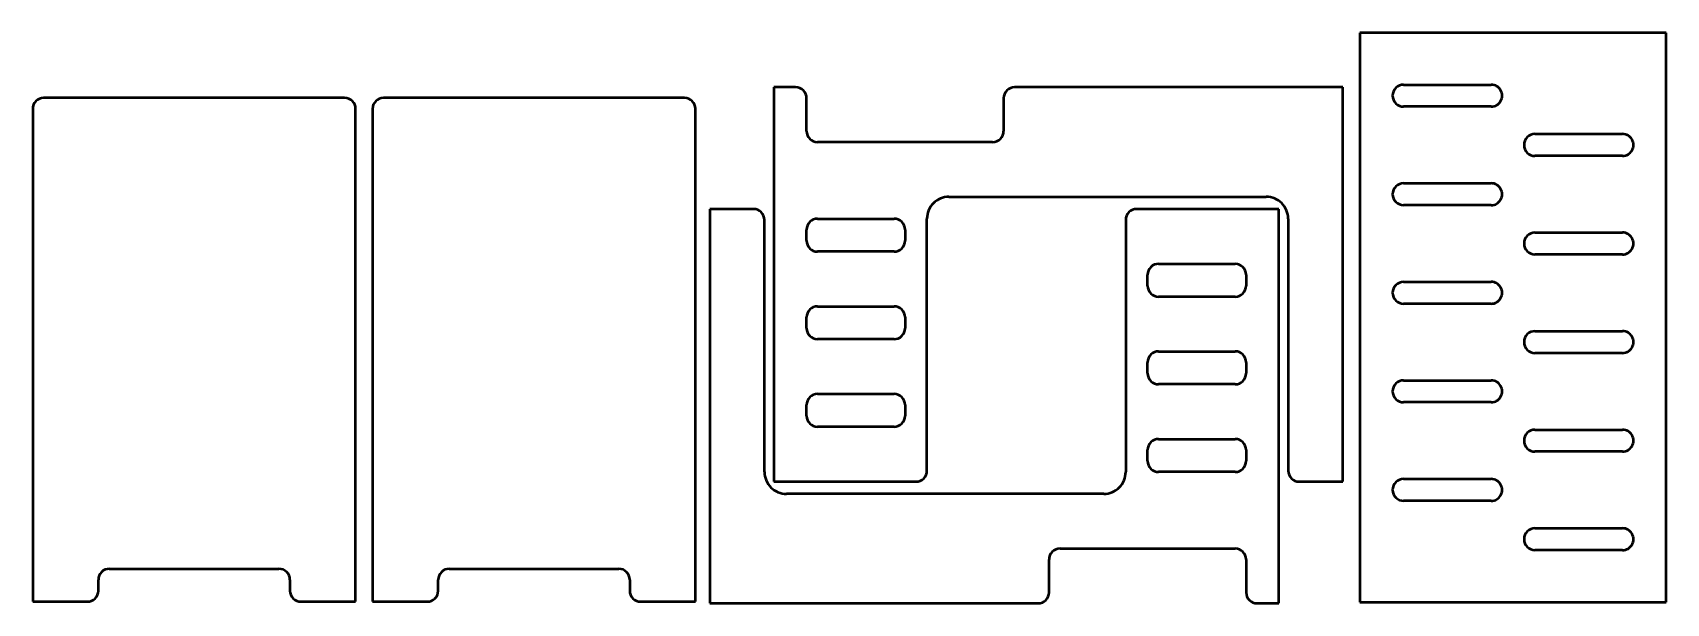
# Model space of a CAD drawing. Header units: centimetres. Extents: x -480 to -101, y 79 to 211.
import ezdxf

# ---------------------------------------------------------------- set-up
doc = ezdxf.new("R2010")
doc.units = ezdxf.units.CM
doc.header["$MEASUREMENT"] = 0
doc.layers.add('layer 1', color=7, linetype='Continuous')

msp = doc.modelspace()

# ---------------------------------------------------------------- linework, layer by layer
at = {"layer": 'layer 1', "lineweight": 50}
for points in [[(-100.728, 211.07348), (-100.728, 211.07348), (-171.848, 211.07348), (-171.848, 211.07348)], [(-171.848, 211.07348), (-171.848, 211.07348), (-171.848, 78.99348), (-171.848, 78.99348)], [(-100.728, 78.99348), (-100.728, 78.99348), (-100.728, 211.07348), (-100.728, 211.07348)], [(-307.84074, 198.40565), (-307.84074, 198.40565), (-307.84074, 106.96566), (-307.84074, 106.96566)], [(-302.76074, 198.40565), (-302.76074, 198.40565), (-307.84074, 198.40565), (-307.84074, 198.40565)], [(-175.76074, 198.40565), (-175.76074, 198.40565), (-251.96074, 198.40565), (-251.96074, 198.40565)], [(-175.76074, 106.96566), (-175.76074, 106.96566), (-175.76074, 198.40565), (-175.76074, 198.40565)], [(-161.688, 199.00848), (-161.688, 199.00848), (-141.368, 199.00848), (-141.368, 199.00848)], [(-479.78465, 193.41313), (-479.78465, 193.41313), (-479.78465, 79.11314), (-479.78465, 79.11314)], [(-407.39465, 195.95313), (-407.39465, 195.95313), (-477.24465, 195.95313), (-477.24465, 195.95313)], [(-404.85465, 193.41313), (-404.85465, 194.81593), (-405.99183, 195.95312), (-407.39463, 195.95313)], [(-404.85465, 79.11314), (-404.85465, 79.11314), (-404.85465, 193.41313), (-404.85465, 193.41313)], [(-400.93577, 193.41313), (-400.93577, 193.41313), (-400.93577, 79.11314), (-400.93577, 79.11314)], [(-328.54577, 195.95313), (-328.54577, 195.95313), (-398.39577, 195.95313), (-398.39577, 195.95313)], [(-326.00577, 193.41313), (-326.00577, 194.81593), (-327.14295, 195.95312), (-328.54575, 195.95313)], [(-326.00577, 79.11314), (-326.00577, 79.11314), (-326.00577, 193.41313), (-326.00577, 193.41313)], [(-300.22074, 188.24565), (-300.22074, 188.24565), (-300.22074, 195.86565), (-300.22074, 195.86565)], [(-254.50074, 195.86565), (-254.50074, 195.86565), (-254.50074, 188.24565), (-254.50074, 188.24565)], [(-141.368, 193.92848), (-141.368, 193.92848), (-161.688, 193.92848), (-161.688, 193.92848)], [(-300.22074, 188.24565), (-300.22074, 186.84285), (-299.08355, 185.70566), (-297.68075, 185.70565)], [(-131.208, 187.57848), (-131.208, 187.57848), (-110.888, 187.57848), (-110.888, 187.57848)], [(-257.04074, 185.70565), (-257.04074, 185.70565), (-297.68074, 185.70565), (-297.68074, 185.70565)], [(-110.888, 182.49848), (-110.888, 182.49848), (-131.208, 182.49848), (-131.208, 182.49848)], [(-161.688, 176.14848), (-161.688, 176.14848), (-141.368, 176.14848), (-141.368, 176.14848)], [(-267.20074, 173.00565), (-267.20074, 173.00565), (-193.54074, 173.00565), (-193.54074, 173.00565)], [(-141.368, 171.06848), (-141.368, 171.06848), (-161.688, 171.06848), (-161.688, 171.06848)], [(-322.6827, 170.1682), (-322.6827, 170.1682), (-322.6827, 78.72821), (-322.6827, 78.72821)], [(-312.52271, 170.1682), (-312.52271, 170.1682), (-322.6827, 170.1682), (-322.6827, 170.1682)], [(-309.98271, 167.6282), (-309.98271, 169.031), (-311.1199, 170.16819), (-312.5227, 170.1682)], [(-309.98271, 109.20821), (-309.98271, 109.20821), (-309.98271, 167.6282), (-309.98271, 167.6282)], [(-297.68074, 167.92565), (-297.68074, 167.92565), (-279.90074, 167.92565), (-279.90074, 167.92565)], [(-272.28074, 109.50566), (-272.28074, 109.50566), (-272.28074, 167.92565), (-272.28074, 167.92565)], [(-226.16271, 167.6282), (-226.16271, 167.6282), (-226.16271, 109.20821), (-226.16271, 109.20821)], [(-190.60271, 170.1682), (-190.60271, 170.1682), (-223.62271, 170.1682), (-223.62271, 170.1682)], [(-190.60271, 78.72821), (-190.60271, 78.72821), (-190.60271, 170.1682), (-190.60271, 170.1682)], [(-188.46074, 167.92565), (-188.46074, 167.92565), (-188.46074, 109.50566), (-188.46074, 109.50566)], [(-300.22074, 162.84565), (-300.22074, 162.84565), (-300.22074, 165.38565), (-300.22074, 165.38565)], [(-277.36074, 165.38565), (-277.36074, 165.38565), (-277.36074, 162.84565), (-277.36074, 162.84565)], [(-131.208, 164.71848), (-131.208, 164.71848), (-110.888, 164.71848), (-110.888, 164.71848)], [(-300.22074, 162.84565), (-300.22074, 161.44285), (-299.08355, 160.30566), (-297.68075, 160.30565)], [(-279.90074, 160.30565), (-279.90074, 160.30565), (-297.68074, 160.30565), (-297.68074, 160.30565)], [(-110.888, 159.63848), (-110.888, 159.63848), (-131.208, 159.63848), (-131.208, 159.63848)], [(-218.54271, 157.4682), (-218.54271, 157.4682), (-200.76271, 157.4682), (-200.76271, 157.4682)], [(-198.22271, 154.9282), (-198.22271, 156.331), (-199.3599, 157.46819), (-200.7627, 157.4682)], [(-221.08271, 152.3882), (-221.08271, 152.3882), (-221.08271, 154.9282), (-221.08271, 154.9282)], [(-198.22271, 154.9282), (-198.22271, 154.9282), (-198.22271, 152.3882), (-198.22271, 152.3882)], [(-161.688, 153.28848), (-161.688, 153.28848), (-141.368, 153.28848), (-141.368, 153.28848)], [(-200.76271, 149.8482), (-200.76271, 149.8482), (-218.54271, 149.8482), (-218.54271, 149.8482)], [(-141.368, 148.20848), (-141.368, 148.20848), (-161.688, 148.20848), (-161.688, 148.20848)], [(-300.22074, 142.52565), (-300.22074, 142.52565), (-300.22074, 145.06565), (-300.22074, 145.06565)], [(-297.68074, 147.60565), (-297.68074, 147.60565), (-279.90074, 147.60565), (-279.90074, 147.60565)], [(-277.36074, 145.06565), (-277.36074, 145.06565), (-277.36074, 142.52565), (-277.36074, 142.52565)], [(-300.22074, 142.52565), (-300.22074, 141.12285), (-299.08355, 139.98566), (-297.68075, 139.98565)], [(-131.208, 141.85848), (-131.208, 141.85848), (-110.888, 141.85848), (-110.888, 141.85848)], [(-279.90074, 139.98565), (-279.90074, 139.98565), (-297.68074, 139.98565), (-297.68074, 139.98565)], [(-218.54271, 137.1482), (-218.54271, 137.1482), (-200.76271, 137.1482), (-200.76271, 137.1482)], [(-198.22271, 134.6082), (-198.22271, 136.011), (-199.3599, 137.14819), (-200.7627, 137.1482)], [(-110.888, 136.77848), (-110.888, 136.77848), (-131.208, 136.77848), (-131.208, 136.77848)], [(-221.08271, 132.0682), (-221.08271, 132.0682), (-221.08271, 134.6082), (-221.08271, 134.6082)], [(-198.22271, 134.6082), (-198.22271, 134.6082), (-198.22271, 132.0682), (-198.22271, 132.0682)], [(-200.76271, 129.5282), (-200.76271, 129.5282), (-218.54271, 129.5282), (-218.54271, 129.5282)], [(-161.688, 130.42848), (-161.688, 130.42848), (-141.368, 130.42848), (-141.368, 130.42848)], [(-297.68074, 127.28565), (-297.68074, 127.28565), (-279.90074, 127.28565), (-279.90074, 127.28565)], [(-141.368, 125.34848), (-141.368, 125.34848), (-161.688, 125.34848), (-161.688, 125.34848)], [(-300.22074, 122.20565), (-300.22074, 122.20565), (-300.22074, 124.74565), (-300.22074, 124.74565)], [(-300.22074, 122.20565), (-300.22074, 120.80285), (-299.08355, 119.66566), (-297.68075, 119.66565)], [(-277.36074, 124.74565), (-277.36074, 124.74565), (-277.36074, 122.20565), (-277.36074, 122.20565)], [(-279.90074, 119.66565), (-279.90074, 119.66565), (-297.68074, 119.66565), (-297.68074, 119.66565)], [(-131.208, 118.99848), (-131.208, 118.99848), (-110.888, 118.99848), (-110.888, 118.99848)], [(-221.08271, 111.74821), (-221.08271, 111.74821), (-221.08271, 114.28821), (-221.08271, 114.28821)], [(-218.54271, 116.8282), (-218.54271, 116.8282), (-200.76271, 116.8282), (-200.76271, 116.8282)], [(-198.22271, 114.28821), (-198.22271, 115.691), (-199.3599, 116.82819), (-200.7627, 116.8282)], [(-198.22271, 114.28821), (-198.22271, 114.28821), (-198.22271, 111.74821), (-198.22271, 111.74821)], [(-110.888, 113.91848), (-110.888, 113.91848), (-131.208, 113.91848), (-131.208, 113.91848)], [(-307.84074, 106.96566), (-307.84074, 106.96566), (-274.82074, 106.96566), (-274.82074, 106.96566)], [(-200.76271, 109.20821), (-200.76271, 109.20821), (-218.54271, 109.20821), (-218.54271, 109.20821)], [(-188.46074, 109.50566), (-188.46074, 108.10286), (-187.32355, 106.96567), (-185.92075, 106.96566)], [(-185.92074, 106.96566), (-185.92074, 106.96566), (-175.76074, 106.96566), (-175.76074, 106.96566)], [(-161.688, 107.56848), (-161.688, 107.56848), (-141.368, 107.56848), (-141.368, 107.56848)], [(-231.24271, 104.12821), (-231.24271, 104.12821), (-304.90271, 104.12821), (-304.90271, 104.12821)], [(-141.368, 102.48848), (-141.368, 102.48848), (-161.688, 102.48848), (-161.688, 102.48848)], [(-131.208, 96.13848), (-131.208, 96.13848), (-110.888, 96.13848), (-110.888, 96.13848)], [(-241.40271, 91.42821), (-241.40271, 91.42821), (-200.76271, 91.42821), (-200.76271, 91.42821)], [(-198.22271, 88.88821), (-198.22271, 90.29101), (-199.3599, 91.4282), (-200.7627, 91.42821)], [(-110.888, 91.05848), (-110.888, 91.05848), (-131.208, 91.05848), (-131.208, 91.05848)], [(-243.94271, 81.26821), (-243.94271, 81.26821), (-243.94271, 88.88821), (-243.94271, 88.88821)], [(-198.22271, 88.88821), (-198.22271, 88.88821), (-198.22271, 81.26821), (-198.22271, 81.26821)], [(-464.54465, 81.65314), (-464.54465, 81.65314), (-464.54465, 84.19314), (-464.54465, 84.19314)], [(-462.00465, 86.73314), (-462.00465, 86.73314), (-422.63465, 86.73314), (-422.63465, 86.73314)], [(-420.09465, 84.19314), (-420.09465, 85.59594), (-421.23183, 86.73313), (-422.63463, 86.73314)], [(-420.09465, 84.19314), (-420.09465, 84.19314), (-420.09465, 81.65314), (-420.09465, 81.65314)], [(-385.69577, 81.65314), (-385.69577, 81.65314), (-385.69577, 84.19314), (-385.69577, 84.19314)], [(-383.15577, 86.73314), (-383.15577, 86.73314), (-343.78577, 86.73314), (-343.78577, 86.73314)], [(-341.24577, 84.19314), (-341.24577, 85.59594), (-342.38295, 86.73313), (-343.78575, 86.73314)], [(-341.24577, 84.19314), (-341.24577, 84.19314), (-341.24577, 81.65314), (-341.24577, 81.65314)], [(-479.78465, 79.11314), (-479.78465, 79.11314), (-467.08465, 79.11314), (-467.08465, 79.11314)], [(-417.55465, 79.11314), (-417.55465, 79.11314), (-404.85465, 79.11314), (-404.85465, 79.11314)], [(-400.93577, 79.11314), (-400.93577, 79.11314), (-388.23577, 79.11314), (-388.23577, 79.11314)], [(-338.70577, 79.11314), (-338.70577, 79.11314), (-326.00577, 79.11314), (-326.00577, 79.11314)], [(-322.6827, 78.72821), (-322.6827, 78.72821), (-246.48271, 78.72821), (-246.48271, 78.72821)], [(-195.68271, 78.72821), (-195.68271, 78.72821), (-190.60271, 78.72821), (-190.60271, 78.72821)], [(-171.848, 78.99348), (-171.848, 78.99348), (-100.728, 78.99348), (-100.728, 78.99348)]]:
    msp.add_open_spline(points, degree=3, dxfattribs=at)
for points, knots in [([(-300.22074, 195.86565), (-300.22074, 196.5393), (-300.48835, 197.18536), (-300.96469, 197.6617), (-300.96469, 197.6617), (-301.44103, 198.13804), (-302.08709, 198.40565), (-302.76074, 198.40565)], [0, 0, 0, 0, 0.333333333, 0.333333333, 0.333333333, 0.333333333, 1, 1, 1, 1]), ([(-251.96074, 198.40565), (-252.63439, 198.40565), (-253.28045, 198.13804), (-253.75679, 197.6617), (-253.75679, 197.6617), (-254.23313, 197.18536), (-254.50074, 196.5393), (-254.50074, 195.86565)], [0, 0, 0, 0, 0.333333333, 0.333333333, 0.333333333, 0.333333333, 1, 1, 1, 1]), ([(-161.688, 199.00848), (-163.0908, 199.00848), (-164.22799, 197.87129), (-164.228, 196.46849), (-164.228, 196.46849), (-164.228, 195.06569), (-163.09081, 193.92849), (-161.68801, 193.92848)], [0, 0, 0, 0, 0.333333333, 0.333333333, 0.333333333, 0.333333333, 1, 1, 1, 1]), ([(-141.368, 193.92848), (-140.46054, 193.92848), (-139.62202, 194.4126), (-139.16829, 195.19848), (-139.16829, 195.19848), (-138.71456, 195.98436), (-138.71456, 196.9526), (-139.16829, 197.73848), (-139.16829, 197.73848), (-139.62202, 198.52436), (-140.46054, 199.00848), (-141.368, 199.00848)], [0, 0, 0, 0, 0.25, 0.25, 0.25, 0.25, 0.5, 0.5, 0.5, 0.5, 1, 1, 1, 1]), ([(-477.24465, 195.95313), (-477.9183, 195.95313), (-478.56435, 195.68552), (-479.0407, 195.20918), (-479.0407, 195.20918), (-479.51704, 194.73284), (-479.78465, 194.08678), (-479.78465, 193.41313)], [0, 0, 0, 0, 0.333333333, 0.333333333, 0.333333333, 0.333333333, 1, 1, 1, 1]), ([(-398.39577, 195.95313), (-399.06942, 195.95313), (-399.71547, 195.68552), (-400.19182, 195.20918), (-400.19182, 195.20918), (-400.66816, 194.73284), (-400.93577, 194.08678), (-400.93577, 193.41313)], [0, 0, 0, 0, 0.333333333, 0.333333333, 0.333333333, 0.333333333, 1, 1, 1, 1]), ([(-257.04074, 185.70565), (-256.36709, 185.70565), (-255.72103, 185.97326), (-255.24469, 186.4496), (-255.24469, 186.4496), (-254.76835, 186.92594), (-254.50074, 187.572), (-254.50074, 188.24565)], [0, 0, 0, 0, 0.333333333, 0.333333333, 0.333333333, 0.333333333, 1, 1, 1, 1]), ([(-131.208, 187.57848), (-132.6108, 187.57848), (-133.74799, 186.44129), (-133.748, 185.03849), (-133.748, 185.03849), (-133.748, 183.63569), (-132.61081, 182.49849), (-131.20801, 182.49848)], [0, 0, 0, 0, 0.333333333, 0.333333333, 0.333333333, 0.333333333, 1, 1, 1, 1]), ([(-110.888, 182.49848), (-109.98054, 182.49848), (-109.14202, 182.9826), (-108.68829, 183.76848), (-108.68829, 183.76848), (-108.23456, 184.55436), (-108.23456, 185.5226), (-108.68829, 186.30848), (-108.68829, 186.30848), (-109.14202, 187.09436), (-109.98054, 187.57848), (-110.888, 187.57848)], [0, 0, 0, 0, 0.25, 0.25, 0.25, 0.25, 0.5, 0.5, 0.5, 0.5, 1, 1, 1, 1]), ([(-161.688, 176.14848), (-163.0908, 176.14848), (-164.22799, 175.01129), (-164.228, 173.60849), (-164.228, 173.60849), (-164.228, 172.20569), (-163.09081, 171.06849), (-161.68801, 171.06848)], [0, 0, 0, 0, 0.333333333, 0.333333333, 0.333333333, 0.333333333, 1, 1, 1, 1]), ([(-141.368, 171.06848), (-140.46054, 171.06848), (-139.62202, 171.5526), (-139.16829, 172.33848), (-139.16829, 172.33848), (-138.71456, 173.12436), (-138.71456, 174.0926), (-139.16829, 174.87848), (-139.16829, 174.87848), (-139.62202, 175.66436), (-140.46054, 176.14848), (-141.368, 176.14848)], [0, 0, 0, 0, 0.25, 0.25, 0.25, 0.25, 0.5, 0.5, 0.5, 0.5, 1, 1, 1, 1]), ([(-267.20074, 173.00565), (-268.54804, 173.00565), (-269.84016, 172.47044), (-270.79284, 171.51775), (-270.79284, 171.51775), (-271.74553, 170.56507), (-272.28074, 169.27295), (-272.28074, 167.92565)], [0, 0, 0, 0, 0.333333333, 0.333333333, 0.333333333, 0.333333333, 1, 1, 1, 1]), ([(-188.46074, 167.92565), (-188.46074, 169.27295), (-188.99595, 170.56507), (-189.94864, 171.51775), (-189.94864, 171.51775), (-190.90132, 172.47044), (-192.19344, 173.00565), (-193.54074, 173.00565)], [0, 0, 0, 0, 0.333333333, 0.333333333, 0.333333333, 0.333333333, 1, 1, 1, 1]), ([(-297.68074, 167.92565), (-298.35439, 167.92565), (-299.00045, 167.65804), (-299.47679, 167.1817), (-299.47679, 167.1817), (-299.95313, 166.70536), (-300.22074, 166.0593), (-300.22074, 165.38565)], [0, 0, 0, 0, 0.333333333, 0.333333333, 0.333333333, 0.333333333, 1, 1, 1, 1]), ([(-277.36074, 165.38565), (-277.36074, 166.0593), (-277.62835, 166.70536), (-278.10469, 167.1817), (-278.10469, 167.1817), (-278.58103, 167.65804), (-279.22709, 167.92565), (-279.90074, 167.92565)], [0, 0, 0, 0, 0.333333333, 0.333333333, 0.333333333, 0.333333333, 1, 1, 1, 1]), ([(-223.62271, 170.1682), (-224.29636, 170.1682), (-224.94242, 169.90059), (-225.41876, 169.42425), (-225.41876, 169.42425), (-225.8951, 168.94791), (-226.16271, 168.30185), (-226.16271, 167.6282)], [0, 0, 0, 0, 0.333333333, 0.333333333, 0.333333333, 0.333333333, 1, 1, 1, 1]), ([(-131.208, 164.71848), (-132.6108, 164.71848), (-133.74799, 163.58129), (-133.748, 162.17849), (-133.748, 162.17849), (-133.748, 160.77569), (-132.61081, 159.63849), (-131.20801, 159.63848)], [0, 0, 0, 0, 0.333333333, 0.333333333, 0.333333333, 0.333333333, 1, 1, 1, 1]), ([(-110.888, 159.63848), (-109.98054, 159.63848), (-109.14202, 160.1226), (-108.68829, 160.90848), (-108.68829, 160.90848), (-108.23456, 161.69436), (-108.23456, 162.6626), (-108.68829, 163.44848), (-108.68829, 163.44848), (-109.14202, 164.23436), (-109.98054, 164.71848), (-110.888, 164.71848)], [0, 0, 0, 0, 0.25, 0.25, 0.25, 0.25, 0.5, 0.5, 0.5, 0.5, 1, 1, 1, 1]), ([(-279.90074, 160.30565), (-279.22709, 160.30565), (-278.58103, 160.57326), (-278.10469, 161.0496), (-278.10469, 161.0496), (-277.62835, 161.52594), (-277.36074, 162.172), (-277.36074, 162.84565)], [0, 0, 0, 0, 0.333333333, 0.333333333, 0.333333333, 0.333333333, 1, 1, 1, 1]), ([(-218.54271, 157.4682), (-219.21636, 157.4682), (-219.86242, 157.20059), (-220.33876, 156.72425), (-220.33876, 156.72425), (-220.8151, 156.24791), (-221.08271, 155.60185), (-221.08271, 154.9282)], [0, 0, 0, 0, 0.333333333, 0.333333333, 0.333333333, 0.333333333, 1, 1, 1, 1]), ([(-221.08271, 152.3882), (-221.08271, 151.71455), (-220.8151, 151.06849), (-220.33876, 150.59215), (-220.33876, 150.59215), (-219.86242, 150.11581), (-219.21636, 149.8482), (-218.54271, 149.8482)], [0, 0, 0, 0, 0.333333333, 0.333333333, 0.333333333, 0.333333333, 1, 1, 1, 1]), ([(-200.76271, 149.8482), (-200.08906, 149.8482), (-199.443, 150.11581), (-198.96666, 150.59215), (-198.96666, 150.59215), (-198.49032, 151.06849), (-198.22271, 151.71455), (-198.22271, 152.3882)], [0, 0, 0, 0, 0.333333333, 0.333333333, 0.333333333, 0.333333333, 1, 1, 1, 1]), ([(-161.688, 153.28848), (-163.0908, 153.28848), (-164.22799, 152.15129), (-164.228, 150.74849), (-164.228, 150.74849), (-164.228, 149.34569), (-163.09081, 148.20849), (-161.68801, 148.20848)], [0, 0, 0, 0, 0.333333333, 0.333333333, 0.333333333, 0.333333333, 1, 1, 1, 1]), ([(-141.368, 148.20848), (-140.46054, 148.20848), (-139.62202, 148.6926), (-139.16829, 149.47848), (-139.16829, 149.47848), (-138.71456, 150.26436), (-138.71456, 151.2326), (-139.16829, 152.01848), (-139.16829, 152.01848), (-139.62202, 152.80436), (-140.46054, 153.28848), (-141.368, 153.28848)], [0, 0, 0, 0, 0.25, 0.25, 0.25, 0.25, 0.5, 0.5, 0.5, 0.5, 1, 1, 1, 1]), ([(-297.68074, 147.60565), (-298.35439, 147.60565), (-299.00045, 147.33804), (-299.47679, 146.8617), (-299.47679, 146.8617), (-299.95313, 146.38536), (-300.22074, 145.7393), (-300.22074, 145.06565)], [0, 0, 0, 0, 0.333333333, 0.333333333, 0.333333333, 0.333333333, 1, 1, 1, 1]), ([(-277.36074, 145.06565), (-277.36074, 145.7393), (-277.62835, 146.38536), (-278.10469, 146.8617), (-278.10469, 146.8617), (-278.58103, 147.33804), (-279.22709, 147.60565), (-279.90074, 147.60565)], [0, 0, 0, 0, 0.333333333, 0.333333333, 0.333333333, 0.333333333, 1, 1, 1, 1]), ([(-279.90074, 139.98565), (-279.22709, 139.98565), (-278.58103, 140.25326), (-278.10469, 140.7296), (-278.10469, 140.7296), (-277.62835, 141.20594), (-277.36074, 141.852), (-277.36074, 142.52565)], [0, 0, 0, 0, 0.333333333, 0.333333333, 0.333333333, 0.333333333, 1, 1, 1, 1]), ([(-131.208, 141.85848), (-132.6108, 141.85848), (-133.74799, 140.72129), (-133.748, 139.31849), (-133.748, 139.31849), (-133.748, 137.91569), (-132.61081, 136.77849), (-131.20801, 136.77848)], [0, 0, 0, 0, 0.333333333, 0.333333333, 0.333333333, 0.333333333, 1, 1, 1, 1]), ([(-110.888, 136.77848), (-109.98054, 136.77848), (-109.14202, 137.2626), (-108.68829, 138.04848), (-108.68829, 138.04848), (-108.23456, 138.83436), (-108.23456, 139.8026), (-108.68829, 140.58848), (-108.68829, 140.58848), (-109.14202, 141.37436), (-109.98054, 141.85848), (-110.888, 141.85848)], [0, 0, 0, 0, 0.25, 0.25, 0.25, 0.25, 0.5, 0.5, 0.5, 0.5, 1, 1, 1, 1]), ([(-218.54271, 137.1482), (-219.21636, 137.1482), (-219.86242, 136.88059), (-220.33876, 136.40425), (-220.33876, 136.40425), (-220.8151, 135.92791), (-221.08271, 135.28185), (-221.08271, 134.6082)], [0, 0, 0, 0, 0.333333333, 0.333333333, 0.333333333, 0.333333333, 1, 1, 1, 1]), ([(-221.08271, 132.0682), (-221.08271, 131.39455), (-220.8151, 130.74849), (-220.33876, 130.27215), (-220.33876, 130.27215), (-219.86242, 129.79581), (-219.21636, 129.5282), (-218.54271, 129.5282)], [0, 0, 0, 0, 0.333333333, 0.333333333, 0.333333333, 0.333333333, 1, 1, 1, 1]), ([(-200.76271, 129.5282), (-200.08906, 129.5282), (-199.443, 129.79581), (-198.96666, 130.27215), (-198.96666, 130.27215), (-198.49032, 130.74849), (-198.22271, 131.39455), (-198.22271, 132.0682)], [0, 0, 0, 0, 0.333333333, 0.333333333, 0.333333333, 0.333333333, 1, 1, 1, 1]), ([(-161.688, 130.42848), (-163.0908, 130.42848), (-164.22799, 129.29129), (-164.228, 127.88849), (-164.228, 127.88849), (-164.228, 126.48569), (-163.09081, 125.34849), (-161.68801, 125.34848)], [0, 0, 0, 0, 0.333333333, 0.333333333, 0.333333333, 0.333333333, 1, 1, 1, 1]), ([(-141.368, 125.34848), (-140.46054, 125.34848), (-139.62202, 125.8326), (-139.16829, 126.61848), (-139.16829, 126.61848), (-138.71456, 127.40436), (-138.71456, 128.3726), (-139.16829, 129.15848), (-139.16829, 129.15848), (-139.62202, 129.94436), (-140.46054, 130.42848), (-141.368, 130.42848)], [0, 0, 0, 0, 0.25, 0.25, 0.25, 0.25, 0.5, 0.5, 0.5, 0.5, 1, 1, 1, 1]), ([(-297.68074, 127.28565), (-298.35439, 127.28565), (-299.00045, 127.01804), (-299.47679, 126.5417), (-299.47679, 126.5417), (-299.95313, 126.06536), (-300.22074, 125.4193), (-300.22074, 124.74565)], [0, 0, 0, 0, 0.333333333, 0.333333333, 0.333333333, 0.333333333, 1, 1, 1, 1]), ([(-277.36074, 124.74565), (-277.36074, 125.4193), (-277.62835, 126.06536), (-278.10469, 126.5417), (-278.10469, 126.5417), (-278.58103, 127.01804), (-279.22709, 127.28565), (-279.90074, 127.28565)], [0, 0, 0, 0, 0.333333333, 0.333333333, 0.333333333, 0.333333333, 1, 1, 1, 1]), ([(-279.90074, 119.66565), (-279.22709, 119.66565), (-278.58103, 119.93326), (-278.10469, 120.4096), (-278.10469, 120.4096), (-277.62835, 120.88594), (-277.36074, 121.532), (-277.36074, 122.20565)], [0, 0, 0, 0, 0.333333333, 0.333333333, 0.333333333, 0.333333333, 1, 1, 1, 1]), ([(-131.208, 118.99848), (-132.6108, 118.99848), (-133.74799, 117.86129), (-133.748, 116.45849), (-133.748, 116.45849), (-133.748, 115.05569), (-132.61081, 113.91849), (-131.20801, 113.91848)], [0, 0, 0, 0, 0.333333333, 0.333333333, 0.333333333, 0.333333333, 1, 1, 1, 1]), ([(-110.888, 113.91848), (-109.98054, 113.91848), (-109.14202, 114.4026), (-108.68829, 115.18848), (-108.68829, 115.18848), (-108.23456, 115.97436), (-108.23456, 116.9426), (-108.68829, 117.72848), (-108.68829, 117.72848), (-109.14202, 118.51436), (-109.98054, 118.99848), (-110.888, 118.99848)], [0, 0, 0, 0, 0.25, 0.25, 0.25, 0.25, 0.5, 0.5, 0.5, 0.5, 1, 1, 1, 1]), ([(-218.54271, 116.8282), (-219.21636, 116.8282), (-219.86242, 116.56059), (-220.33876, 116.08425), (-220.33876, 116.08425), (-220.8151, 115.60791), (-221.08271, 114.96185), (-221.08271, 114.28821)], [0, 0, 0, 0, 0.333333333, 0.333333333, 0.333333333, 0.333333333, 1, 1, 1, 1]), ([(-221.08271, 111.74821), (-221.08271, 111.07456), (-220.8151, 110.4285), (-220.33876, 109.95216), (-220.33876, 109.95216), (-219.86242, 109.47582), (-219.21636, 109.20821), (-218.54271, 109.20821)], [0, 0, 0, 0, 0.333333333, 0.333333333, 0.333333333, 0.333333333, 1, 1, 1, 1]), ([(-200.76271, 109.20821), (-200.08906, 109.20821), (-199.443, 109.47582), (-198.96666, 109.95216), (-198.96666, 109.95216), (-198.49032, 110.4285), (-198.22271, 111.07456), (-198.22271, 111.74821)], [0, 0, 0, 0, 0.333333333, 0.333333333, 0.333333333, 0.333333333, 1, 1, 1, 1]), ([(-309.98271, 109.20821), (-309.98271, 107.86091), (-309.4475, 106.56879), (-308.49481, 105.61611), (-308.49481, 105.61611), (-307.54213, 104.66342), (-306.25001, 104.12821), (-304.90271, 104.12821)], [0, 0, 0, 0, 0.333333333, 0.333333333, 0.333333333, 0.333333333, 1, 1, 1, 1]), ([(-274.82074, 106.96566), (-274.14709, 106.96566), (-273.50103, 107.23327), (-273.02469, 107.70961), (-273.02469, 107.70961), (-272.54835, 108.18595), (-272.28074, 108.83201), (-272.28074, 109.50566)], [0, 0, 0, 0, 0.333333333, 0.333333333, 0.333333333, 0.333333333, 1, 1, 1, 1]), ([(-231.24271, 104.12821), (-229.89541, 104.12821), (-228.60329, 104.66342), (-227.65061, 105.61611), (-227.65061, 105.61611), (-226.69792, 106.56879), (-226.16271, 107.86091), (-226.16271, 109.20821)], [0, 0, 0, 0, 0.333333333, 0.333333333, 0.333333333, 0.333333333, 1, 1, 1, 1]), ([(-161.688, 107.56848), (-163.0908, 107.56848), (-164.22799, 106.43129), (-164.228, 105.02849), (-164.228, 105.02849), (-164.228, 103.62569), (-163.09081, 102.48849), (-161.68801, 102.48848)], [0, 0, 0, 0, 0.333333333, 0.333333333, 0.333333333, 0.333333333, 1, 1, 1, 1]), ([(-141.368, 102.48848), (-140.46054, 102.48848), (-139.62202, 102.9726), (-139.16829, 103.75848), (-139.16829, 103.75848), (-138.71456, 104.54436), (-138.71456, 105.5126), (-139.16829, 106.29848), (-139.16829, 106.29848), (-139.62202, 107.08436), (-140.46054, 107.56848), (-141.368, 107.56848)], [0, 0, 0, 0, 0.25, 0.25, 0.25, 0.25, 0.5, 0.5, 0.5, 0.5, 1, 1, 1, 1]), ([(-131.208, 96.13848), (-132.6108, 96.13848), (-133.74799, 95.00129), (-133.748, 93.59849), (-133.748, 93.59849), (-133.748, 92.19569), (-132.61081, 91.05849), (-131.20801, 91.05848)], [0, 0, 0, 0, 0.333333333, 0.333333333, 0.333333333, 0.333333333, 1, 1, 1, 1]), ([(-110.888, 91.05848), (-109.98054, 91.05848), (-109.14202, 91.5426), (-108.68829, 92.32848), (-108.68829, 92.32848), (-108.23456, 93.11436), (-108.23456, 94.0826), (-108.68829, 94.86848), (-108.68829, 94.86848), (-109.14202, 95.65436), (-109.98054, 96.13848), (-110.888, 96.13848)], [0, 0, 0, 0, 0.25, 0.25, 0.25, 0.25, 0.5, 0.5, 0.5, 0.5, 1, 1, 1, 1]), ([(-241.40271, 91.42821), (-242.07636, 91.42821), (-242.72242, 91.1606), (-243.19876, 90.68426), (-243.19876, 90.68426), (-243.6751, 90.20792), (-243.94271, 89.56186), (-243.94271, 88.88821)], [0, 0, 0, 0, 0.333333333, 0.333333333, 0.333333333, 0.333333333, 1, 1, 1, 1]), ([(-462.00465, 86.73314), (-462.6783, 86.73314), (-463.32435, 86.46553), (-463.8007, 85.98919), (-463.8007, 85.98919), (-464.27704, 85.51285), (-464.54465, 84.86679), (-464.54465, 84.19314)], [0, 0, 0, 0, 0.333333333, 0.333333333, 0.333333333, 0.333333333, 1, 1, 1, 1]), ([(-383.15577, 86.73314), (-383.82942, 86.73314), (-384.47547, 86.46553), (-384.95182, 85.98919), (-384.95182, 85.98919), (-385.42816, 85.51285), (-385.69577, 84.86679), (-385.69577, 84.19314)], [0, 0, 0, 0, 0.333333333, 0.333333333, 0.333333333, 0.333333333, 1, 1, 1, 1]), ([(-467.08465, 79.11314), (-466.411, 79.11314), (-465.76494, 79.38075), (-465.28859, 79.85709), (-465.28859, 79.85709), (-464.81225, 80.33343), (-464.54465, 80.97949), (-464.54465, 81.65314)], [0, 0, 0, 0, 0.333333333, 0.333333333, 0.333333333, 0.333333333, 1, 1, 1, 1]), ([(-420.09465, 81.65314), (-420.09465, 80.97949), (-419.82704, 80.33343), (-419.3507, 79.85709), (-419.3507, 79.85709), (-418.87435, 79.38075), (-418.2283, 79.11314), (-417.55465, 79.11314)], [0, 0, 0, 0, 0.333333333, 0.333333333, 0.333333333, 0.333333333, 1, 1, 1, 1]), ([(-388.23577, 79.11314), (-387.56212, 79.11314), (-386.91606, 79.38075), (-386.43971, 79.85709), (-386.43971, 79.85709), (-385.96337, 80.33343), (-385.69577, 80.97949), (-385.69577, 81.65314)], [0, 0, 0, 0, 0.333333333, 0.333333333, 0.333333333, 0.333333333, 1, 1, 1, 1]), ([(-341.24577, 81.65314), (-341.24577, 80.97949), (-340.97816, 80.33343), (-340.50182, 79.85709), (-340.50182, 79.85709), (-340.02547, 79.38075), (-339.37942, 79.11314), (-338.70577, 79.11314)], [0, 0, 0, 0, 0.333333333, 0.333333333, 0.333333333, 0.333333333, 1, 1, 1, 1]), ([(-246.48271, 78.72821), (-245.80906, 78.72821), (-245.163, 78.99582), (-244.68666, 79.47216), (-244.68666, 79.47216), (-244.21032, 79.9485), (-243.94271, 80.59456), (-243.94271, 81.26821)], [0, 0, 0, 0, 0.333333333, 0.333333333, 0.333333333, 0.333333333, 1, 1, 1, 1]), ([(-198.22271, 81.26821), (-198.22271, 80.59456), (-197.9551, 79.9485), (-197.47876, 79.47216), (-197.47876, 79.47216), (-197.00242, 78.99582), (-196.35636, 78.72821), (-195.68271, 78.72821)], [0, 0, 0, 0, 0.333333333, 0.333333333, 0.333333333, 0.333333333, 1, 1, 1, 1])]:
    msp.add_open_spline(points, degree=3, knots=knots, dxfattribs=at)

doc.saveas('drawing.dxf')
